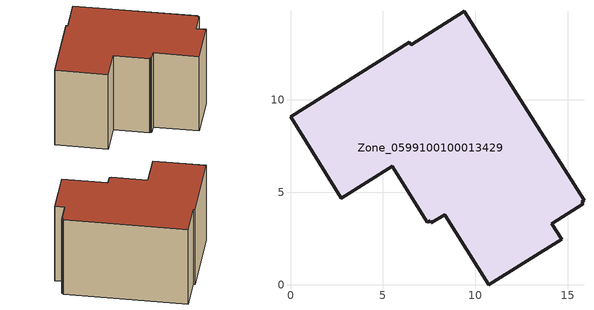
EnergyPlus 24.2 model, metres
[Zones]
Zone_0599100100013429
 floor ground (C_G): 15.87,4.57 15.76,4.5 15.83,4.38 14.13,3.31 14.66,2.48 10.73,0 8.34,3.79 7.63,3.36 7.55,3.48 7.4,3.4 5.51,6.41 2.76,4.68 0,9.08 6.43,13.13 6.53,12.98 9.4,14.81 z0
 wall outside (C_F): 8.34,3.79 10.73,0 14.66,2.48 14.13,3.31 15.83,4.38 15.76,4.5 15.87,4.57 9.4,14.81 6.53,12.98 6.43,13.13 0,9.08 2.76,4.68 5.51,6.41 7.4,3.4 7.55,3.48 7.63,3.36 8.34,3.79 z0:8.64
 roof outside (C_R): 6.53,12.98 6.43,13.13 0,9.08 2.76,4.68 5.51,6.41 7.4,3.4 7.55,3.48 7.63,3.36 8.34,3.79 10.73,0 14.66,2.48 14.13,3.31 15.83,4.38 15.76,4.5 15.87,4.57 9.4,14.81 z8.64
[BUILDING]
Pand.0599100100013429: North Axis=0; Terrain=City; Loads Convergence Tolerance Value=0.04; Temperature Convergence Tolerance Value=0.4; Solar Distribution=FullExterior; Maximum Number of Warmup Days=25; Minimum Number of Warmup Days=1
[Site:Location]
Rotterdam.The.Hague.AP_ZH_NLD Design_Conditions: Latitude=51.96; Longitude=4.45; Time Zone=1; Elevation=-4.5
[SITE:GROUNDTEMPERATURE:BUILDINGSURFACE]
18, 18, 18, 18, 18, 18, 18, 18, 18, 18, 18, 18
[MATERIAL] Thermal Absorptance=0.9; Solar Absorptance=0.7; Visible Absorptance=0.7
Name | Roughness | Thickness | Conductivity | Density | Specific Heat
G.D.2015-2018 | MediumSmooth | 0.15 | 0.0428571 | 540 | 1210
F.D.2015-2018 | Rough | 0.3 | 0.0666667 | 1920 | 840
R.D.2015-2018 | MediumRough | 0.2 | 0.0333333 | 1500 | 1000
[CONSTRUCTION]
C_G: G.D.2015-2018
C_F: F.D.2015-2018
C_R: R.D.2015-2018
[ZONE]
Zone_0599100100013429: Type=1; Multiplier=1; Ceiling Height=Autocalculate; Volume=Autocalculate; Floor Area=autocalculate; Part of Total Floor Area=Yes
[ZONEINFILTRATION:DESIGNFLOWRATE]
Infil_Zone_0599100100013429: Zone or ZoneList or Space or SpaceList=Zone_0599100100013429; Schedule=AlwaysOn; Design Flow Rate Calculation Method=Flow/Area; Flow Rate per Floor Area=0.0021; Constant Term Coefficient=1; Temperature Term Coefficient=0; Velocity Term Coefficient=0; Velocity Squared Term Coefficient=0
[HVACTEMPLATE:ZONE:IDEALLOADSAIRSYSTEM]
Zone_0599100100013429: Maximum Heating Supply Air Temperature=50; Minimum Cooling Supply Air Temperature=13; Maximum Heating Supply Air Humidity Ratio=0.0156; Minimum Cooling Supply Air Humidity Ratio=0.0077; Heating Limit=NoLimit; Cooling Limit=NoLimit; Dehumidification Control Type=ConstantSensibleHeatRatio; Cooling Sensible Heat Ratio=0.7; Dehumidification Setpoint=60; Humidification Control Type=None; Humidification Setpoint=30; Outdoor Air Method=None; Outdoor Air Flow Rate per Person=0.00944; Outdoor Air Flow Rate per Zone Floor Area=0; Outdoor Air Flow Rate per Zone=0; Demand Controlled Ventilation Type=None; Outdoor Air Economizer Type=NoEconomizer; Heat Recovery Type=None; Sensible Heat Recovery Effectiveness=0.7; Latent Heat Recovery Effectiveness=0.65
[ZONECONTROL:THERMOSTAT]
ThermostatControl_Zone_0599100100013429: Zone or ZoneList=Zone_0599100100013429; Control Type Schedule=DualSetpointControlType; Control 1=Thermostat_Zone_0599100100013429; Temperature Difference Between Cutout And Setpoint=0
[THERMOSTATSETPOINT:DUALSETPOINT]
Thermostat_Zone_0599100100013429: Heating Setpoint Temperature Schedule=HeatingSetpoint_Zone_0599100100013429; Cooling Setpoint Temperature Schedule=CoolingSetpoint_Zone_0599100100013429
[SCHEDULE:COMPACT]
HeatingSetpoint_Zone_0599100100013429: Through: 12/31, For: AllDays, Until: 24:00, 21
CoolingSetpoint_Zone_0599100100013429: Through: 12/31, For: AllDays, Until: 24:00, 24
DualSetpointControlType: Through: 12/31, For: AllDays, Until: 24:00, 4
AlwaysOn: Through: 12/31, For: AllDays, Until: 24:00, 1
